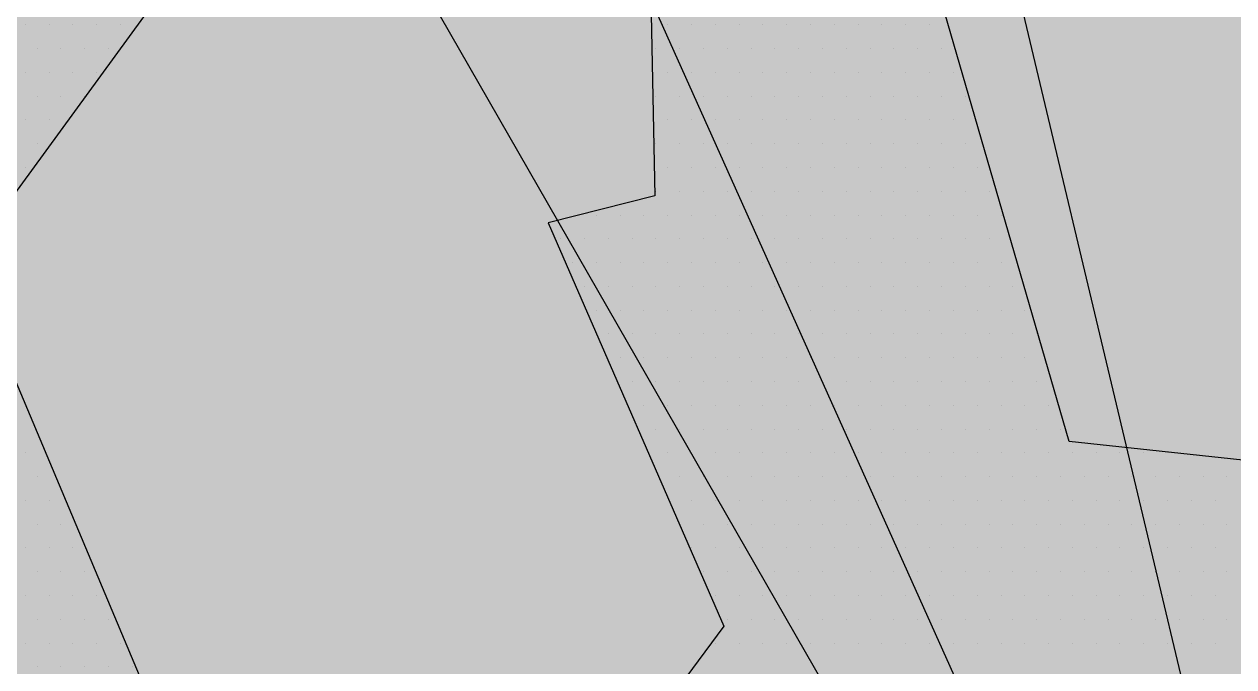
# Paper-space layout 'Layout1' of a CAD drawing. Extents: x -43 to 2298, y -18 to 768.
# Drawn here: x 737.196 to 739.993, y 377.256 to 378.743 of the extents above; entities that cross this region are included whole.
import ezdxf

# ---------------------------------------------------------------- set-up
doc = ezdxf.new("R2010")
doc.units = 0
doc.header["$LTSCALE"] = 2
doc.linetypes.add('CACHEX2', pattern=[0.75, 0.5, -0.25])
doc.layers.add('CARTOUCHE', color=7, linetype='Continuous')
doc.layers.add('LOGO', color=7, linetype='Continuous')

# ---------------------------------------------------------------- blocks, each defined once
blk = doc.blocks.new('A$C715108E3')
at = {"layer": 'LOGO', "color": 131}
for p, q in [((-7.4058, -18.4684), (-7.4058, -18.4684)), ((-7.314, -18.4684), (-7.314, -18.4684)), ((-7.2222, -18.4684), (-7.2222, -18.4684)), ((-7.1307, -18.4684), (-7.1307, -18.4684)), ((-7.0389, -18.4684), (-7.0389, -18.4684)), ((-4.9919, -18.4684), (-4.9919, -18.4684)), ((-4.929, -18.4684), (-4.929, -18.4684)), ((-4.8369, -18.4684), (-4.8369, -18.4684)), ((-4.7449, -18.4684), (-4.7449, -18.4684)), ((-4.6537, -18.4684), (-4.6537, -18.4684)), ((-4.562, -18.4684), (-4.562, -18.4684)), ((-4.47, -18.4684), (-4.47, -18.4684)), ((-4.3783, -18.4684), (-4.3783, -18.4684)), ((-4.2867, -18.4684), (-4.2867, -18.4684)), ((-4.1947, -18.4684), (-4.1947, -18.4684)), ((-4.1036, -18.4684), (-4.1036, -18.4684)), ((-4.0116, -18.4684), (-4.0116, -18.4684)), ((-3.9196, -18.4684), (-3.9196, -18.4684)), ((-7.3597, -18.5599), (-7.3597, -18.5599)), ((-7.2683, -18.5599), (-7.2683, -18.5599)), ((-7.1764, -18.5599), (-7.1764, -18.5599)), ((-7.0846, -18.5599), (-7.0846, -18.5599)), ((-4.9897, -18.5599), (-4.9897, -18.5599)), ((-4.9745, -18.5599), (-4.9745, -18.5599)), ((-4.8829, -18.5599), (-4.8829, -18.5599)), ((-4.7914, -18.5599), (-4.7914, -18.5599)), ((-4.6994, -18.5599), (-4.6994, -18.5599)), ((-4.6077, -18.5599), (-4.6077, -18.5599)), ((-4.5161, -18.5599), (-4.5161, -18.5599)), ((-4.4245, -18.5599), (-4.4245, -18.5599)), ((-4.3324, -18.5599), (-4.3324, -18.5599)), ((-4.2412, -18.5599), (-4.2412, -18.5599)), ((-4.1491, -18.5599), (-4.1491, -18.5599)), ((-4.0571, -18.5599), (-4.0571, -18.5599)), ((-3.9659, -18.5599), (-3.9659, -18.5599)), ((-3.8738, -18.5599), (-3.8738, -18.5599)), ((-7.4058, -18.6525), (-7.4058, -18.6525)), ((-7.314, -18.6525), (-7.314, -18.6525)), ((-7.2222, -18.6525), (-7.2222, -18.6525)), ((-7.1307, -18.6525), (-7.1307, -18.6525)), ((-4.9882, -18.6525), (-4.9882, -18.6525)), ((-4.929, -18.6525), (-4.929, -18.6525)), ((-4.8369, -18.6525), (-4.8369, -18.6525)), ((-4.7449, -18.6525), (-4.7449, -18.6525)), ((-4.6537, -18.6525), (-4.6537, -18.6525)), ((-4.562, -18.6525), (-4.562, -18.6525)), ((-4.47, -18.6525), (-4.47, -18.6525)), ((-4.3783, -18.6525), (-4.3783, -18.6525)), ((-4.2867, -18.6525), (-4.2867, -18.6525)), ((-4.1947, -18.6525), (-4.1947, -18.6525)), ((-4.1036, -18.6525), (-4.1036, -18.6525)), ((-4.0116, -18.6525), (-4.0116, -18.6525)), ((-3.9196, -18.6525), (-3.9196, -18.6525)), ((-3.8283, -18.6525), (-3.8283, -18.6525)), ((-7.3597, -18.7438), (-7.3597, -18.7438)), ((-7.2683, -18.7438), (-7.2683, -18.7438)), ((-7.1764, -18.7438), (-7.1764, -18.7438)), ((-4.9867, -18.7438), (-4.9867, -18.7438)), ((-4.9745, -18.7438), (-4.9745, -18.7438)), ((-4.8829, -18.7438), (-4.8829, -18.7438)), ((-4.7914, -18.7438), (-4.7914, -18.7438)), ((-4.6994, -18.7438), (-4.6994, -18.7438)), ((-4.6077, -18.7438), (-4.6077, -18.7438)), ((-4.5161, -18.7438), (-4.5161, -18.7438)), ((-4.4245, -18.7438), (-4.4245, -18.7438)), ((-4.3324, -18.7438), (-4.3324, -18.7438)), ((-4.2412, -18.7438), (-4.2412, -18.7438)), ((-4.1491, -18.7438), (-4.1491, -18.7438)), ((-4.0571, -18.7438), (-4.0571, -18.7438)), ((-3.9659, -18.7438), (-3.9659, -18.7438)), ((-3.8738, -18.7438), (-3.8738, -18.7438)), ((-3.782, -18.7438), (-3.782, -18.7438)), ((-7.4058, -18.835), (-7.4058, -18.835)), ((-7.314, -18.835), (-7.314, -18.835)), ((-4.9844, -18.835), (-4.9844, -18.835)), ((-4.929, -18.835), (-4.929, -18.835)), ((-4.8369, -18.835), (-4.8369, -18.835)), ((-4.7449, -18.835), (-4.7449, -18.835)), ((-4.6537, -18.835), (-4.6537, -18.835)), ((-4.562, -18.835), (-4.562, -18.835)), ((-4.47, -18.835), (-4.47, -18.835)), ((-4.3783, -18.835), (-4.3783, -18.835)), ((-4.2867, -18.835), (-4.2867, -18.835)), ((-4.1947, -18.835), (-4.1947, -18.835)), ((-4.1036, -18.835), (-4.1036, -18.835)), ((-4.0116, -18.835), (-4.0116, -18.835)), ((-3.9196, -18.835), (-3.9196, -18.835)), ((-3.8283, -18.835), (-3.8283, -18.835)), ((-7.3597, -18.9276), (-7.3597, -18.9276)), ((-4.9829, -18.9276), (-4.9829, -18.9276)), ((-4.9745, -18.9276), (-4.9745, -18.9276)), ((-4.8829, -18.9276), (-4.8829, -18.9276)), ((-4.7914, -18.9276), (-4.7914, -18.9276)), ((-4.6994, -18.9276), (-4.6994, -18.9276)), ((-4.6077, -18.9276), (-4.6077, -18.9276)), ((-4.5161, -18.9276), (-4.5161, -18.9276)), ((-4.4245, -18.9276), (-4.4245, -18.9276)), ((-4.3324, -18.9276), (-4.3324, -18.9276)), ((-4.2412, -18.9276), (-4.2412, -18.9276)), ((-4.1491, -18.9276), (-4.1491, -18.9276)), ((-4.0571, -18.9276), (-4.0571, -18.9276)), ((-3.9659, -18.9276), (-3.9659, -18.9276)), ((-3.8738, -18.9276), (-3.8738, -18.9276)), ((-3.782, -18.9276), (-3.782, -18.9276)), ((-7.4058, -19.0189), (-7.4058, -19.0189)), ((-4.9807, -19.0189), (-4.9807, -19.0189)), ((-4.929, -19.0189), (-4.929, -19.0189)), ((-4.8369, -19.0189), (-4.8369, -19.0189)), ((-4.7449, -19.0189), (-4.7449, -19.0189)), ((-4.6537, -19.0189), (-4.6537, -19.0189)), ((-4.562, -19.0189), (-4.562, -19.0189)), ((-4.47, -19.0189), (-4.47, -19.0189)), ((-4.3783, -19.0189), (-4.3783, -19.0189)), ((-4.2867, -19.0189), (-4.2867, -19.0189)), ((-4.1947, -19.0189), (-4.1947, -19.0189)), ((-4.1036, -19.0189), (-4.1036, -19.0189)), ((-4.0116, -19.0189), (-4.0116, -19.0189)), ((-3.9196, -19.0189), (-3.9196, -19.0189)), ((-3.8283, -19.0189), (-3.8283, -19.0189)), ((-3.7363, -19.0189), (-3.7363, -19.0189)), ((-4.979, -19.1101), (-4.979, -19.1101)), ((-4.9745, -19.1101), (-4.9745, -19.1101)), ((-4.8829, -19.1101), (-4.8829, -19.1101)), ((-4.7914, -19.1101), (-4.7914, -19.1101)), ((-4.6994, -19.1101), (-4.6994, -19.1101)), ((-4.6077, -19.1101), (-4.6077, -19.1101)), ((-4.5161, -19.1101), (-4.5161, -19.1101)), ((-4.4245, -19.1101), (-4.4245, -19.1101)), ((-4.3324, -19.1101), (-4.3324, -19.1101)), ((-4.2412, -19.1101), (-4.2412, -19.1101)), ((-4.1491, -19.1101), (-4.1491, -19.1101)), ((-4.0571, -19.1101), (-4.0571, -19.1101)), ((-3.9659, -19.1101), (-3.9659, -19.1101)), ((-3.8738, -19.1101), (-3.8738, -19.1101)), ((-3.782, -19.1101), (-3.782, -19.1101)), ((-3.6905, -19.1101), (-3.6905, -19.1101)), ((-5.2699, -19.2027), (-5.2699, -19.2027)), ((-5.2041, -19.2027), (-5.2041, -19.2027)), ((-5.1123, -19.2027), (-5.1123, -19.2027)), ((-5.0208, -19.2027), (-5.0208, -19.2027)), ((-4.929, -19.2027), (-4.929, -19.2027)), ((-4.8369, -19.2027), (-4.8369, -19.2027)), ((-4.7449, -19.2027), (-4.7449, -19.2027)), ((-4.6537, -19.2027), (-4.6537, -19.2027)), ((-4.562, -19.2027), (-4.562, -19.2027)), ((-4.47, -19.2027), (-4.47, -19.2027)), ((-4.3783, -19.2027), (-4.3783, -19.2027)), ((-4.2867, -19.2027), (-4.2867, -19.2027)), ((-4.1947, -19.2027), (-4.1947, -19.2027)), ((-4.1036, -19.2027), (-4.1036, -19.2027)), ((-4.0116, -19.2027), (-4.0116, -19.2027)), ((-3.9196, -19.2027), (-3.9196, -19.2027)), ((-3.8283, -19.2027), (-3.8283, -19.2027)), ((-3.7363, -19.2027), (-3.7363, -19.2027)), ((-3.6444, -19.2027), (-3.6444, -19.2027)), ((-5.3628, -19.294), (-5.3628, -19.294)), ((-5.3417, -19.294), (-5.3417, -19.294)), ((-5.2498, -19.294), (-5.2498, -19.294)), ((-5.1584, -19.294), (-5.1584, -19.294)), ((-5.0665, -19.294), (-5.0665, -19.294)), ((-4.9745, -19.294), (-4.9745, -19.294)), ((-4.8829, -19.294), (-4.8829, -19.294)), ((-4.7914, -19.294), (-4.7914, -19.294)), ((-4.6994, -19.294), (-4.6994, -19.294)), ((-4.6077, -19.294), (-4.6077, -19.294)), ((-4.5161, -19.294), (-4.5161, -19.294)), ((-4.4245, -19.294), (-4.4245, -19.294)), ((-4.3324, -19.294), (-4.3324, -19.294)), ((-4.2412, -19.294), (-4.2412, -19.294)), ((-4.1491, -19.294), (-4.1491, -19.294)), ((-4.0571, -19.294), (-4.0571, -19.294)), ((-3.9659, -19.294), (-3.9659, -19.294)), ((-3.8738, -19.294), (-3.8738, -19.294)), ((-3.782, -19.294), (-3.782, -19.294)), ((-3.6905, -19.294), (-3.6905, -19.294)), ((-5.3233, -19.3855), (-5.3233, -19.3855)), ((-5.2959, -19.3855), (-5.2959, -19.3855)), ((-5.2041, -19.3855), (-5.2041, -19.3855)), ((-5.1123, -19.3855), (-5.1123, -19.3855)), ((-5.0208, -19.3855), (-5.0208, -19.3855)), ((-4.929, -19.3855), (-4.929, -19.3855)), ((-4.8369, -19.3855), (-4.8369, -19.3855)), ((-4.7449, -19.3855), (-4.7449, -19.3855)), ((-4.6537, -19.3855), (-4.6537, -19.3855)), ((-4.562, -19.3855), (-4.562, -19.3855)), ((-4.47, -19.3855), (-4.47, -19.3855)), ((-4.3783, -19.3855), (-4.3783, -19.3855)), ((-4.2867, -19.3855), (-4.2867, -19.3855)), ((-4.1947, -19.3855), (-4.1947, -19.3855)), ((-4.1036, -19.3855), (-4.1036, -19.3855)), ((-4.0116, -19.3855), (-4.0116, -19.3855)), ((-3.9196, -19.3855), (-3.9196, -19.3855)), ((-3.8283, -19.3855), (-3.8283, -19.3855)), ((-3.7363, -19.3855), (-3.7363, -19.3855)), ((-3.6444, -19.3855), (-3.6444, -19.3855)), ((-5.283, -19.4779), (-5.283, -19.4779)), ((-5.2498, -19.4779), (-5.2498, -19.4779)), ((-5.1584, -19.4779), (-5.1584, -19.4779)), ((-5.0665, -19.4779), (-5.0665, -19.4779)), ((-4.9745, -19.4779), (-4.9745, -19.4779)), ((-4.8829, -19.4779), (-4.8829, -19.4779)), ((-4.7914, -19.4779), (-4.7914, -19.4779)), ((-4.6994, -19.4779), (-4.6994, -19.4779)), ((-4.6077, -19.4779), (-4.6077, -19.4779)), ((-4.5161, -19.4779), (-4.5161, -19.4779)), ((-4.4245, -19.4779), (-4.4245, -19.4779)), ((-4.3324, -19.4779), (-4.3324, -19.4779)), ((-4.2412, -19.4779), (-4.2412, -19.4779)), ((-4.1491, -19.4779), (-4.1491, -19.4779)), ((-4.0571, -19.4779), (-4.0571, -19.4779)), ((-3.9659, -19.4779), (-3.9659, -19.4779)), ((-3.8738, -19.4779), (-3.8738, -19.4779)), ((-3.782, -19.4779), (-3.782, -19.4779)), ((-3.6905, -19.4779), (-3.6905, -19.4779)), ((-3.5987, -19.4779), (-3.5987, -19.4779)), ((-5.2433, -19.5693), (-5.2433, -19.5693)), ((-5.2041, -19.5693), (-5.2041, -19.5693)), ((-5.1123, -19.5693), (-5.1123, -19.5693)), ((-5.0208, -19.5693), (-5.0208, -19.5693)), ((-4.929, -19.5693), (-4.929, -19.5693)), ((-4.8369, -19.5693), (-4.8369, -19.5693)), ((-4.7449, -19.5693), (-4.7449, -19.5693)), ((-4.6537, -19.5693), (-4.6537, -19.5693)), ((-4.562, -19.5693), (-4.562, -19.5693)), ((-4.47, -19.5693), (-4.47, -19.5693)), ((-4.3783, -19.5693), (-4.3783, -19.5693)), ((-4.2867, -19.5693), (-4.2867, -19.5693)), ((-4.1947, -19.5693), (-4.1947, -19.5693)), ((-4.1036, -19.5693), (-4.1036, -19.5693)), ((-4.0116, -19.5693), (-4.0116, -19.5693)), ((-3.9196, -19.5693), (-3.9196, -19.5693)), ((-3.8283, -19.5693), (-3.8283, -19.5693)), ((-3.7363, -19.5693), (-3.7363, -19.5693)), ((-3.6444, -19.5693), (-3.6444, -19.5693)), ((-3.5526, -19.5693), (-3.5526, -19.5693)), ((-5.2035, -19.6606), (-5.2035, -19.6606)), ((-5.1584, -19.6606), (-5.1584, -19.6606)), ((-5.0665, -19.6606), (-5.0665, -19.6606)), ((-4.9745, -19.6606), (-4.9745, -19.6606)), ((-4.8829, -19.6606), (-4.8829, -19.6606)), ((-4.7914, -19.6606), (-4.7914, -19.6606)), ((-4.6994, -19.6606), (-4.6994, -19.6606)), ((-4.6077, -19.6606), (-4.6077, -19.6606)), ((-4.5161, -19.6606), (-4.5161, -19.6606)), ((-4.4245, -19.6606), (-4.4245, -19.6606)), ((-4.3324, -19.6606), (-4.3324, -19.6606)), ((-4.2412, -19.6606), (-4.2412, -19.6606)), ((-4.1491, -19.6606), (-4.1491, -19.6606)), ((-4.0571, -19.6606), (-4.0571, -19.6606)), ((-3.9659, -19.6606), (-3.9659, -19.6606)), ((-3.8738, -19.6606), (-3.8738, -19.6606)), ((-3.782, -19.6606), (-3.782, -19.6606)), ((-3.6905, -19.6606), (-3.6905, -19.6606)), ((-3.5987, -19.6606), (-3.5987, -19.6606)), ((-3.5069, -19.6606), (-3.5069, -19.6606)), ((-5.1632, -19.753), (-5.1632, -19.753)), ((-5.1123, -19.753), (-5.1123, -19.753)), ((-5.0208, -19.753), (-5.0208, -19.753)), ((-4.929, -19.753), (-4.929, -19.753)), ((-4.8369, -19.753), (-4.8369, -19.753)), ((-4.7449, -19.753), (-4.7449, -19.753)), ((-4.6537, -19.753), (-4.6537, -19.753)), ((-4.562, -19.753), (-4.562, -19.753)), ((-4.47, -19.753), (-4.47, -19.753)), ((-4.3783, -19.753), (-4.3783, -19.753)), ((-4.2867, -19.753), (-4.2867, -19.753)), ((-4.1947, -19.753), (-4.1947, -19.753)), ((-4.1036, -19.753), (-4.1036, -19.753)), ((-4.0116, -19.753), (-4.0116, -19.753)), ((-3.9196, -19.753), (-3.9196, -19.753)), ((-3.8283, -19.753), (-3.8283, -19.753)), ((-3.7363, -19.753), (-3.7363, -19.753)), ((-3.6444, -19.753), (-3.6444, -19.753)), ((-3.5526, -19.753), (-3.5526, -19.753)), ((-5.1235, -19.8444), (-5.1235, -19.8444)), ((-5.0665, -19.8444), (-5.0665, -19.8444)), ((-4.9745, -19.8444), (-4.9745, -19.8444)), ((-4.8829, -19.8444), (-4.8829, -19.8444)), ((-4.7914, -19.8444), (-4.7914, -19.8444)), ((-4.6994, -19.8444), (-4.6994, -19.8444)), ((-4.6077, -19.8444), (-4.6077, -19.8444)), ((-4.5161, -19.8444), (-4.5161, -19.8444)), ((-4.4245, -19.8444), (-4.4245, -19.8444)), ((-4.3324, -19.8444), (-4.3324, -19.8444)), ((-4.2412, -19.8444), (-4.2412, -19.8444)), ((-4.1491, -19.8444), (-4.1491, -19.8444)), ((-4.0571, -19.8444), (-4.0571, -19.8444)), ((-3.9659, -19.8444), (-3.9659, -19.8444)), ((-3.8738, -19.8444), (-3.8738, -19.8444)), ((-3.782, -19.8444), (-3.782, -19.8444)), ((-3.6905, -19.8444), (-3.6905, -19.8444)), ((-3.5987, -19.8444), (-3.5987, -19.8444)), ((-3.5069, -19.8444), (-3.5069, -19.8444)), ((-7.4058, -19.9357), (-7.4058, -19.9357)), ((-5.0834, -19.9357), (-5.0834, -19.9357)), ((-5.0208, -19.9357), (-5.0208, -19.9357)), ((-4.929, -19.9357), (-4.929, -19.9357)), ((-4.8369, -19.9357), (-4.8369, -19.9357)), ((-4.7449, -19.9357), (-4.7449, -19.9357)), ((-4.6537, -19.9357), (-4.6537, -19.9357)), ((-4.562, -19.9357), (-4.562, -19.9357)), ((-4.47, -19.9357), (-4.47, -19.9357)), ((-4.3783, -19.9357), (-4.3783, -19.9357)), ((-4.2867, -19.9357), (-4.2867, -19.9357)), ((-4.1947, -19.9357), (-4.1947, -19.9357)), ((-4.1036, -19.9357), (-4.1036, -19.9357)), ((-4.0116, -19.9357), (-4.0116, -19.9357)), ((-3.9196, -19.9357), (-3.9196, -19.9357)), ((-3.8283, -19.9357), (-3.8283, -19.9357)), ((-3.7363, -19.9357), (-3.7363, -19.9357)), ((-3.6444, -19.9357), (-3.6444, -19.9357)), ((-3.5526, -19.9357), (-3.5526, -19.9357)), ((-3.4611, -19.9357), (-3.4611, -19.9357)), ((-5.0437, -20.0281), (-5.0437, -20.0281)), ((-4.9745, -20.0281), (-4.9745, -20.0281)), ((-4.8829, -20.0281), (-4.8829, -20.0281)), ((-4.7914, -20.0281), (-4.7914, -20.0281)), ((-4.6994, -20.0281), (-4.6994, -20.0281)), ((-4.6077, -20.0281), (-4.6077, -20.0281)), ((-4.5161, -20.0281), (-4.5161, -20.0281)), ((-4.4245, -20.0281), (-4.4245, -20.0281)), ((-4.3324, -20.0281), (-4.3324, -20.0281)), ((-4.2412, -20.0281), (-4.2412, -20.0281)), ((-4.1491, -20.0281), (-4.1491, -20.0281)), ((-4.0571, -20.0281), (-4.0571, -20.0281)), ((-3.9659, -20.0281), (-3.9659, -20.0281)), ((-3.8738, -20.0281), (-3.8738, -20.0281)), ((-3.782, -20.0281), (-3.782, -20.0281)), ((-3.6905, -20.0281), (-3.6905, -20.0281)), ((-3.5987, -20.0281), (-3.5987, -20.0281)), ((-3.5069, -20.0281), (-3.5069, -20.0281)), ((-3.415, -20.0281), (-3.415, -20.0281)), ((-7.4058, -20.1196), (-7.4058, -20.1196)), ((-5.0039, -20.1196), (-5.0039, -20.1196)), ((-4.929, -20.1196), (-4.929, -20.1196)), ((-4.8369, -20.1196), (-4.8369, -20.1196)), ((-4.7449, -20.1196), (-4.7449, -20.1196)), ((-4.6537, -20.1196), (-4.6537, -20.1196)), ((-4.562, -20.1196), (-4.562, -20.1196)), ((-4.47, -20.1196), (-4.47, -20.1196)), ((-4.3783, -20.1196), (-4.3783, -20.1196)), ((-4.2867, -20.1196), (-4.2867, -20.1196)), ((-4.1947, -20.1196), (-4.1947, -20.1196)), ((-4.1036, -20.1196), (-4.1036, -20.1196)), ((-4.0116, -20.1196), (-4.0116, -20.1196)), ((-3.9196, -20.1196), (-3.9196, -20.1196)), ((-3.8283, -20.1196), (-3.8283, -20.1196)), ((-3.7363, -20.1196), (-3.7363, -20.1196)), ((-3.6444, -20.1196), (-3.6444, -20.1196)), ((-3.5526, -20.1196), (-3.5526, -20.1196)), ((-3.4611, -20.1196), (-3.4611, -20.1196)), ((-3.3693, -20.1196), (-3.3693, -20.1196)), ((-3.2775, -20.1196), (-3.2775, -20.1196)), ((-3.186, -20.1196), (-3.186, -20.1196)), ((-3.0942, -20.1196), (-3.0942, -20.1196)), ((-3.0024, -20.1196), (-3.0024, -20.1196)), ((-7.3597, -20.211), (-7.3597, -20.211)), ((-4.9638, -20.211), (-4.9638, -20.211)), ((-4.8829, -20.211), (-4.8829, -20.211)), ((-4.7914, -20.211), (-4.7914, -20.211)), ((-4.6994, -20.211), (-4.6994, -20.211)), ((-4.6077, -20.211), (-4.6077, -20.211)), ((-4.5161, -20.211), (-4.5161, -20.211)), ((-4.4245, -20.211), (-4.4245, -20.211)), ((-4.3324, -20.211), (-4.3324, -20.211)), ((-4.2412, -20.211), (-4.2412, -20.211)), ((-4.1491, -20.211), (-4.1491, -20.211)), ((-4.0571, -20.211), (-4.0571, -20.211)), ((-3.9659, -20.211), (-3.9659, -20.211)), ((-3.8738, -20.211), (-3.8738, -20.211)), ((-3.782, -20.211), (-3.782, -20.211)), ((-3.6905, -20.211), (-3.6905, -20.211)), ((-3.5987, -20.211), (-3.5987, -20.211)), ((-3.5069, -20.211), (-3.5069, -20.211)), ((-3.415, -20.211), (-3.415, -20.211)), ((-3.3236, -20.211), (-3.3236, -20.211)), ((-3.2318, -20.211), (-3.2318, -20.211)), ((-3.1399, -20.211), (-3.1399, -20.211)), ((-3.0485, -20.211), (-3.0485, -20.211)), ((-2.9566, -20.211), (-2.9566, -20.211)), ((-2.8648, -20.211), (-2.8648, -20.211)), ((-2.7733, -20.211), (-2.7733, -20.211)), ((-7.4058, -20.3034), (-7.4058, -20.3034)), ((-7.314, -20.3034), (-7.314, -20.3034)), ((-4.9241, -20.3034), (-4.9241, -20.3034)), ((-4.8369, -20.3034), (-4.8369, -20.3034)), ((-4.7449, -20.3034), (-4.7449, -20.3034)), ((-4.6537, -20.3034), (-4.6537, -20.3034)), ((-4.562, -20.3034), (-4.562, -20.3034)), ((-4.47, -20.3034), (-4.47, -20.3034)), ((-4.3783, -20.3034), (-4.3783, -20.3034)), ((-4.2867, -20.3034), (-4.2867, -20.3034)), ((-4.1947, -20.3034), (-4.1947, -20.3034)), ((-4.1036, -20.3034), (-4.1036, -20.3034)), ((-4.0116, -20.3034), (-4.0116, -20.3034)), ((-3.9196, -20.3034), (-3.9196, -20.3034)), ((-3.8283, -20.3034), (-3.8283, -20.3034)), ((-3.7363, -20.3034), (-3.7363, -20.3034)), ((-3.6444, -20.3034), (-3.6444, -20.3034)), ((-3.5526, -20.3034), (-3.5526, -20.3034)), ((-3.4611, -20.3034), (-3.4611, -20.3034)), ((-3.3693, -20.3034), (-3.3693, -20.3034)), ((-3.2775, -20.3034), (-3.2775, -20.3034)), ((-3.186, -20.3034), (-3.186, -20.3034)), ((-3.0942, -20.3034), (-3.0942, -20.3034)), ((-3.0024, -20.3034), (-3.0024, -20.3034)), ((-2.9109, -20.3034), (-2.9109, -20.3034)), ((-2.8191, -20.3034), (-2.8191, -20.3034)), ((-7.3597, -20.3947), (-7.3597, -20.3947)), ((-7.2683, -20.3947), (-7.2683, -20.3947)), ((-4.8838, -20.3947), (-4.8838, -20.3947)), ((-4.8829, -20.3947), (-4.8829, -20.3947)), ((-4.7914, -20.3947), (-4.7914, -20.3947)), ((-4.6994, -20.3947), (-4.6994, -20.3947)), ((-4.6077, -20.3947), (-4.6077, -20.3947)), ((-4.5161, -20.3947), (-4.5161, -20.3947)), ((-4.4245, -20.3947), (-4.4245, -20.3947)), ((-4.3324, -20.3947), (-4.3324, -20.3947)), ((-4.2412, -20.3947), (-4.2412, -20.3947)), ((-4.1491, -20.3947), (-4.1491, -20.3947)), ((-4.0571, -20.3947), (-4.0571, -20.3947)), ((-3.9659, -20.3947), (-3.9659, -20.3947)), ((-3.8738, -20.3947), (-3.8738, -20.3947)), ((-3.782, -20.3947), (-3.782, -20.3947)), ((-3.6905, -20.3947), (-3.6905, -20.3947)), ((-3.5987, -20.3947), (-3.5987, -20.3947)), ((-3.5069, -20.3947), (-3.5069, -20.3947)), ((-3.415, -20.3947), (-3.415, -20.3947)), ((-3.3236, -20.3947), (-3.3236, -20.3947)), ((-3.2318, -20.3947), (-3.2318, -20.3947)), ((-3.1399, -20.3947), (-3.1399, -20.3947)), ((-3.0485, -20.3947), (-3.0485, -20.3947)), ((-2.9566, -20.3947), (-2.9566, -20.3947)), ((-2.8648, -20.3947), (-2.8648, -20.3947)), ((-2.7733, -20.3947), (-2.7733, -20.3947)), ((-7.4058, -20.4859), (-7.4058, -20.4859)), ((-7.314, -20.4859), (-7.314, -20.4859)), ((-7.2222, -20.4859), (-7.2222, -20.4859)), ((-4.8441, -20.4861), (-4.8441, -20.4861)), ((-4.8369, -20.4861), (-4.8369, -20.4861)), ((-4.7449, -20.4861), (-4.7449, -20.4861)), ((-4.6537, -20.4861), (-4.6537, -20.4861)), ((-4.562, -20.4861), (-4.562, -20.4861)), ((-4.47, -20.4861), (-4.47, -20.4861)), ((-4.3783, -20.4861), (-4.3783, -20.4861)), ((-4.2867, -20.4861), (-4.2867, -20.4861)), ((-4.1947, -20.4861), (-4.1947, -20.4861)), ((-4.1036, -20.4861), (-4.1036, -20.4861)), ((-4.0116, -20.4861), (-4.0116, -20.4861)), ((-3.9196, -20.4861), (-3.9196, -20.4861)), ((-3.8283, -20.4861), (-3.8283, -20.4861)), ((-3.7363, -20.4861), (-3.7363, -20.4861)), ((-3.6444, -20.4861), (-3.6444, -20.4861)), ((-3.5526, -20.4861), (-3.5526, -20.4861)), ((-3.4611, -20.4861), (-3.4611, -20.4861)), ((-3.3693, -20.4861), (-3.3693, -20.4861)), ((-3.2775, -20.4861), (-3.2775, -20.4861)), ((-3.186, -20.4861), (-3.186, -20.4861)), ((-3.0942, -20.4861), (-3.0942, -20.4861)), ((-3.0024, -20.4861), (-3.0024, -20.4861)), ((-2.9109, -20.4861), (-2.9109, -20.4861)), ((-2.8191, -20.4861), (-2.8191, -20.4861)), ((-7.3597, -20.5785), (-7.3597, -20.5785)), ((-7.2683, -20.5785), (-7.2683, -20.5785)), ((-7.1764, -20.5785), (-7.1764, -20.5785)), ((-4.8045, -20.5785), (-4.8045, -20.5785)), ((-4.7914, -20.5785), (-4.7914, -20.5785)), ((-4.6994, -20.5785), (-4.6994, -20.5785)), ((-4.6077, -20.5785), (-4.6077, -20.5785)), ((-4.5161, -20.5785), (-4.5161, -20.5785)), ((-4.4245, -20.5785), (-4.4245, -20.5785)), ((-4.3324, -20.5785), (-4.3324, -20.5785)), ((-4.2412, -20.5785), (-4.2412, -20.5785)), ((-4.1491, -20.5785), (-4.1491, -20.5785)), ((-4.0571, -20.5785), (-4.0571, -20.5785)), ((-3.9659, -20.5785), (-3.9659, -20.5785)), ((-3.8738, -20.5785), (-3.8738, -20.5785)), ((-3.782, -20.5785), (-3.782, -20.5785)), ((-3.6905, -20.5785), (-3.6905, -20.5785)), ((-3.5987, -20.5785), (-3.5987, -20.5785)), ((-3.5069, -20.5785), (-3.5069, -20.5785)), ((-3.415, -20.5785), (-3.415, -20.5785)), ((-3.3236, -20.5785), (-3.3236, -20.5785)), ((-3.2318, -20.5785), (-3.2318, -20.5785)), ((-3.1399, -20.5785), (-3.1399, -20.5785)), ((-3.0485, -20.5785), (-3.0485, -20.5785)), ((-2.9566, -20.5785), (-2.9566, -20.5785)), ((-2.8648, -20.5785), (-2.8648, -20.5785)), ((-2.7733, -20.5785), (-2.7733, -20.5785)), ((-7.4058, -20.6698), (-7.4058, -20.6698)), ((-7.314, -20.6698), (-7.314, -20.6698)), ((-7.2222, -20.6698), (-7.2222, -20.6698)), ((-7.1307, -20.6698), (-7.1307, -20.6698)), ((-4.7642, -20.6698), (-4.7642, -20.6698)), ((-4.7449, -20.6698), (-4.7449, -20.6698)), ((-4.6537, -20.6698), (-4.6537, -20.6698)), ((-4.562, -20.6698), (-4.562, -20.6698)), ((-4.47, -20.6698), (-4.47, -20.6698)), ((-4.3783, -20.6698), (-4.3783, -20.6698)), ((-4.2867, -20.6698), (-4.2867, -20.6698)), ((-4.1947, -20.6698), (-4.1947, -20.6698)), ((-4.1036, -20.6698), (-4.1036, -20.6698)), ((-4.0116, -20.6698), (-4.0116, -20.6698)), ((-3.9196, -20.6698), (-3.9196, -20.6698)), ((-3.8283, -20.6698), (-3.8283, -20.6698)), ((-3.7363, -20.6698), (-3.7363, -20.6698)), ((-3.6444, -20.6698), (-3.6444, -20.6698)), ((-3.5526, -20.6698), (-3.5526, -20.6698)), ((-3.4611, -20.6698), (-3.4611, -20.6698)), ((-3.3693, -20.6698), (-3.3693, -20.6698)), ((-3.2775, -20.6698), (-3.2775, -20.6698)), ((-3.186, -20.6698), (-3.186, -20.6698)), ((-3.0942, -20.6698), (-3.0942, -20.6698)), ((-3.0024, -20.6698), (-3.0024, -20.6698)), ((-2.9109, -20.6698), (-2.9109, -20.6698)), ((-2.8191, -20.6698), (-2.8191, -20.6698)), ((-7.3597, -20.7613), (-7.3597, -20.7613)), ((-7.2683, -20.7613), (-7.2683, -20.7613)), ((-7.1764, -20.7613), (-7.1764, -20.7613)), ((-7.0846, -20.7613), (-7.0846, -20.7613)), ((-4.7245, -20.7613), (-4.7245, -20.7613)), ((-4.6994, -20.7613), (-4.6994, -20.7613)), ((-4.6077, -20.7613), (-4.6077, -20.7613)), ((-4.5161, -20.7613), (-4.5161, -20.7613)), ((-4.4245, -20.7613), (-4.4245, -20.7613)), ((-4.3324, -20.7613), (-4.3324, -20.7613)), ((-4.2412, -20.7613), (-4.2412, -20.7613)), ((-4.1491, -20.7613), (-4.1491, -20.7613)), ((-4.0571, -20.7613), (-4.0571, -20.7613)), ((-3.9659, -20.7613), (-3.9659, -20.7613)), ((-3.8738, -20.7613), (-3.8738, -20.7613)), ((-3.782, -20.7613), (-3.782, -20.7613)), ((-3.6905, -20.7613), (-3.6905, -20.7613)), ((-3.5987, -20.7613), (-3.5987, -20.7613)), ((-3.5069, -20.7613), (-3.5069, -20.7613)), ((-3.415, -20.7613), (-3.415, -20.7613)), ((-3.3236, -20.7613), (-3.3236, -20.7613)), ((-3.2318, -20.7613), (-3.2318, -20.7613)), ((-3.1399, -20.7613), (-3.1399, -20.7613)), ((-3.0485, -20.7613), (-3.0485, -20.7613)), ((-2.9566, -20.7613), (-2.9566, -20.7613)), ((-2.8648, -20.7613), (-2.8648, -20.7613)), ((-2.7733, -20.7613), (-2.7733, -20.7613)), ((-7.4058, -20.8538), (-7.4058, -20.8538)), ((-7.314, -20.8538), (-7.314, -20.8538)), ((-7.2222, -20.8538), (-7.2222, -20.8538)), ((-7.1307, -20.8538), (-7.1307, -20.8538)), ((-7.0389, -20.8538), (-7.0389, -20.8538)), ((-4.7603, -20.8538), (-4.7603, -20.8538)), ((-4.7449, -20.8538), (-4.7449, -20.8538)), ((-4.6537, -20.8538), (-4.6537, -20.8538)), ((-4.562, -20.8538), (-4.562, -20.8538)), ((-4.47, -20.8538), (-4.47, -20.8538)), ((-4.3783, -20.8538), (-4.3783, -20.8538)), ((-4.2867, -20.8538), (-4.2867, -20.8538)), ((-4.1947, -20.8538), (-4.1947, -20.8538)), ((-4.1036, -20.8538), (-4.1036, -20.8538)), ((-4.0116, -20.8538), (-4.0116, -20.8538)), ((-3.9196, -20.8538), (-3.9196, -20.8538)), ((-3.8283, -20.8538), (-3.8283, -20.8538)), ((-3.7363, -20.8538), (-3.7363, -20.8538)), ((-3.6444, -20.8538), (-3.6444, -20.8538)), ((-3.5526, -20.8538), (-3.5526, -20.8538)), ((-3.4611, -20.8538), (-3.4611, -20.8538)), ((-3.3693, -20.8538), (-3.3693, -20.8538)), ((-3.2775, -20.8538), (-3.2775, -20.8538)), ((-3.186, -20.8538), (-3.186, -20.8538)), ((-3.0942, -20.8538), (-3.0942, -20.8538)), ((-3.0024, -20.8538), (-3.0024, -20.8538)), ((-2.9109, -20.8538), (-2.9109, -20.8538)), ((-2.8191, -20.8538), (-2.8191, -20.8538)), ((-7.3597, -20.9451), (-7.3597, -20.9451)), ((-7.2683, -20.9451), (-7.2683, -20.9451)), ((-7.1764, -20.9451), (-7.1764, -20.9451)), ((-7.0846, -20.9451), (-7.0846, -20.9451)), ((-6.9924, -20.9451), (-6.9924, -20.9451))]:
    blk.add_line(p, q, dxfattribs=at)
for points in [[(-15.4563, -23.799), (-13.7331, -21.4856), (-11.9601, -25.3945), (-11.4761, -25.5469), (-10.7095, -25.798), (-10.0926, -25.8741), (-9.9674, -25.8741), (-12.5584, -19.9248), (-11.816, -18.9068), (-10.4959, -20.6166), (-9.7792, -22.2122), (-8.7979, -20.9179), (-8.1187, -22.4645), (-6.9489, -21.0191), (-7.6382, -19.3811), (-6.116, -17.2939)], [(-5.0186, -17.1537), (-4.9784, -19.1278), (-5.3896, -19.2331), (-4.7123, -20.7884), (-8.4641, -25.8566), (-8.5996, -26.1134), (-8.0987, -26.1134), (-7.2053, -26.0731), (-6.6093, -26.0457), (-6.203, -25.613), (-3.9696, -22.5417), (-2.7917, -25.1531), (-2.6026, -25.1257), (-1.9525, -24.8418), (-1.3029, -24.5438), (-2.3854, -21.8923), (1.9656, -22.2806), (2.6017, -21.6183), (3.2786, -20.7927), (-3.3817, -20.0761), (-4.3053, -16.8895)]]:
    blk.add_lwpolyline(points, dxfattribs=at)
blk = doc.blocks.new('A$C581E6685')
at = {"layer": 'LOGO'}
for color, points in [(142, [(-45.3965, 37.4846), (-39.5666, 28.8703), (-39.344, 28.5414), (-39.8519, 24.2064), (-36.9477, 25.4853), (-26.3566, 30.2032), (-36.1863, 24.0789), (-38.2746, 22.2236), (-38.1337, 21.2132), (-33.6363, 11.1845), (-39.5393, 21.4709), (-40.6525, 23.2405), (-42.0615, 23.3525), (-53.1072, 18.3767), (-43.3972, 24.4856), (-40.4756, 26.2259), (-40.684, 26.8894)]), (140, [(-45.3965, 37.4846), (-41.9745, 25.9278), (-41.7809, 23.8865), (-42.0615, 23.3525), (-44.9268, 21.9767), (-53.1072, 18.3767), (-40.8028, 21.6905), (-39.5666, 22.0268), (-38.2746, 22.2236), (-38.1337, 21.2132), (-33.6363, 11.1845), (-36.0802, 21.4612), (-37.3405, 24.3346), (-37.4251, 24.9804), (-36.9477, 25.4853), (-26.3566, 30.2032), (-37.8747, 26.8339), (-39.7286, 26.4119), (-40.3751, 26.6371), (-40.684, 26.8894)])]:
    blk.add_hatch(color=color, dxfattribs=at).paths.add_polyline_path(points)
at = {"layer": 'LOGO', "color": 142}
blk.add_lwpolyline([(-45.3965, 37.4846), (-39.3434, 28.5414), (-39.8519, 24.2064), (-36.9477, 25.4853), (-26.3566, 30.2032), (-36.1857, 24.0789), (-38.2739, 22.2236), (-38.1337, 21.2132), (-33.6358, 11.1845), (-39.5393, 21.4709), (-40.6518, 23.2405), (-42.0615, 23.3525), (-53.1072, 18.3767), (-43.3964, 24.4856), (-40.4756, 26.2259), (-40.6836, 26.8894)], close=True, dxfattribs=at)
at = {"layer": 'LOGO', "color": 140}
blk.add_lwpolyline([(-45.3965, 37.4846), (-41.9745, 25.9278), (-41.7804, 23.8865), (-42.0615, 23.3525), (-44.9268, 21.9767), (-53.1072, 18.3767), (-40.8028, 21.6905), (-39.5666, 22.0268), (-38.2739, 22.2236), (-38.1337, 21.2132), (-33.6358, 11.1845), (-36.0802, 21.4612), (-37.3405, 24.3346), (-37.4251, 24.9804), (-36.9477, 25.4853), (-26.3566, 30.2032), (-37.8741, 26.8339), (-39.7286, 26.4119), (-40.3748, 26.6371), (-40.6836, 26.8894)], close=True, dxfattribs=at)
at = {"layer": 'LOGO', "color": 32, "linetype": 'CACHEX2', "ltscale": 1.5}
blk.add_ellipse((-38.0538, 23.8138), major_axis=(-19.0311, -3.534), ratio=0.590567, dxfattribs=at)
at = {"layer": 'LOGO', "color": 32}
blk.add_ellipse((-37.6144, 23.8499), major_axis=(-13.5768, -4.2839), ratio=0.791971, dxfattribs=at)
at = {"layer": 'CARTOUCHE'}
blk.add_blockref('A$C715108E3', (-31.6739, 36.3189), dxfattribs=at)
blk = doc.blocks.new('miniLogo')
at = {"layer": 'CARTOUCHE', "true_color": 0xffffff}
h = blk.add_hatch(color=7, dxfattribs=at)
h.dxf.hatch_style = 1
edge = h.paths.add_edge_path()
edge.add_spline(control_points=[(960.7415, 27.4251), (960.7415, 16.5339), (960.7415, 5.6427), (960.7415, 1.8027), (964.5815, 1.8027), (1010.1208, 1.8027), (1055.66, 1.8027), (1059.5, 1.8027), (1059.5, 5.6427), (1059.5, 16.5339), (1059.5, 27.4251), (1059.5, 31.2651), (1055.66, 31.2651), (1010.1208, 31.2651), (964.5815, 31.2651), (960.7415, 31.2651), (960.7415, 27.4251)], knot_values=[0, 0, 0, 1, 1, 2.570796, 2.570796, 3.570796, 3.570796, 5.141593, 5.141593, 6.141593, 6.141593, 7.712389, 7.712389, 8.712389, 8.712389, 10.283185, 10.283185, 10.283185], weights=[1, 1, 1, 0.707107, 1, 1, 1, 0.707107, 1, 1, 1, 0.707107, 1, 1, 1, 0.707107, 1], degree=2, periodic=0)
at = {"layer": 'CARTOUCHE'}
blk.add_rational_spline([(960.7415, 27.4251), (960.7415, 16.5339), (960.7415, 5.6427), (960.7415, 1.8027), (964.5815, 1.8027), (1010.1208, 1.8027), (1055.66, 1.8027), (1059.5, 1.8027), (1059.5, 5.6427), (1059.5, 16.5339), (1059.5, 27.4251), (1059.5, 31.2651), (1055.66, 31.2651), (1010.1208, 31.2651), (964.5815, 31.2651), (960.7415, 31.2651), (960.7415, 27.4251)], [1, 1, 1, 0.707106781187, 1, 1, 1, 0.707106781187, 1, 1, 1, 0.707106781187, 1, 1, 1, 0.707106781187, 1], degree=2, knots=[0, 0, 0, 1, 1, 2.570796, 2.570796, 3.570796, 3.570796, 5.141593, 5.141593, 6.141593, 6.141593, 7.712389, 7.712389, 8.712389, 8.712389, 10.283185, 10.283185, 10.283185], dxfattribs=at)
at = {"layer": 'CARTOUCHE', "xscale": 0.6, "yscale": 0.6, "zscale": 0.6}
blk.add_blockref('A$C581E6685', (998.0122, 3.1833), dxfattribs=at)

psp = doc.layouts.get("Layout1")

# ---------------------------------------------------------------- block references
at = {"layer": 'CARTOUCHE'}
psp.add_blockref('miniLogo', (-237.3663, 364.8484), dxfattribs=at)

doc.saveas('drawing.dxf')
